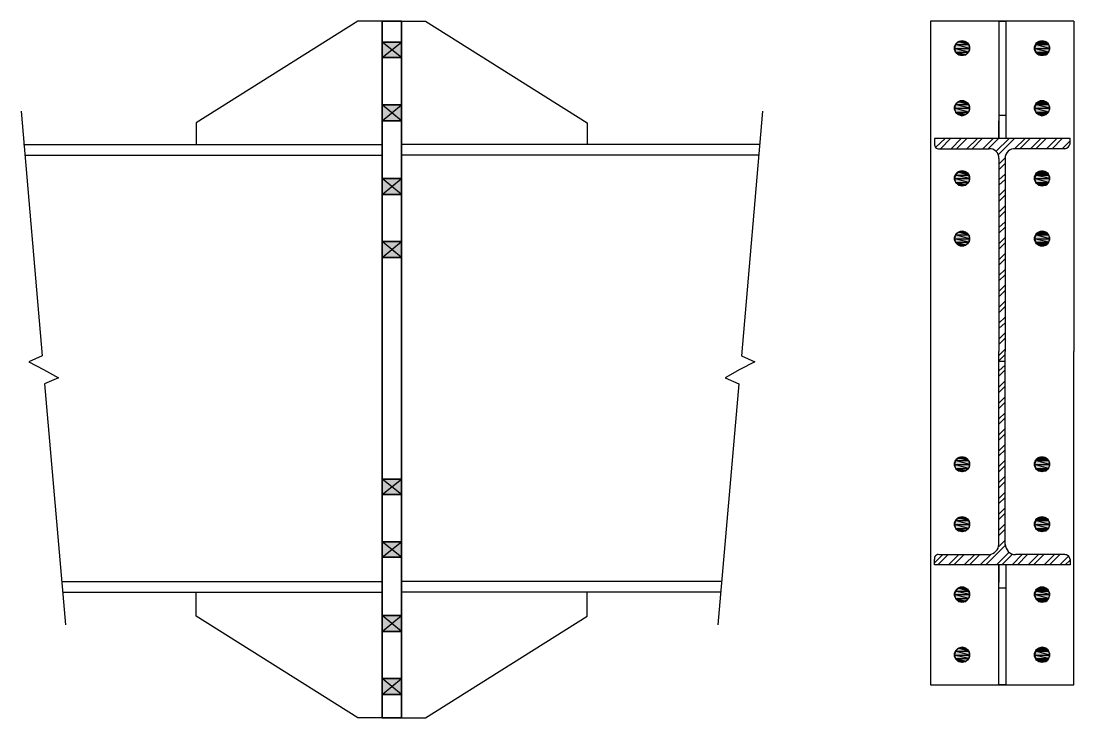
# Model space of a CAD drawing. Header units: millimetres. Extents: x 160 to 329, y 9 to 54.
# Drawn here: x 168.85 to 175.32, y 27.37 to 31.66 of the extents above; entities that cross this region are included whole.
import ezdxf

# ---------------------------------------------------------------- set-up
doc = ezdxf.new("R2010")
doc.units = ezdxf.units.MM
doc.header["$LTSCALE"] = 20

msp = doc.modelspace()

# ---------------------------------------------------------------- linework, layer by layer
for points in [[(171.0677, 31.663), (170.9196, 31.663), (169.9242, 31.0362), (169.9242, 30.9038)], [(171.1874, 31.663), (171.3355, 31.663), (172.3309, 31.0362), (172.3309, 30.9038)], [(174.4428, 31.663), (174.4428, 29.629)], [(175.3248, 31.663), (174.4428, 31.663)], [(174.8628, 31.663), (174.8628, 30.94), (174.8628, 31.048)], [(174.8628, 31.663), (174.9048, 31.663)], [(174.8628, 31.663), (174.9048, 31.663)], [(174.9048, 31.663), (174.9048, 30.94)], [(175.3248, 31.663), (175.3248, 29.629)], [(168.847, 31.1086), (168.9761, 29.6029), (168.8942, 29.5651), (168.9855, 29.5178), (169.0769, 29.4674), (168.9919, 29.4296), (169.121, 27.946)], [(173.4082, 31.1086), (173.279, 29.6029), (173.3609, 29.5651), (173.2696, 29.5178), (173.1782, 29.4674), (173.2633, 29.4296), (173.1341, 27.946)], [(174.8628, 31.084), (174.9048, 31.084)], [(168.8627, 30.9038), (171.0677, 30.9038)], [(173.3924, 30.9038), (171.1874, 30.9038)], [(174.4668, 30.94), (174.4668, 30.94)], [(175.3008, 30.907), (175.3008, 30.94), (174.8838, 30.94), (174.4668, 30.94), (174.4668, 30.907)], [(174.4758, 30.886), (174.5328, 30.94)], [(174.5028, 30.877), (174.5658, 30.94)], [(174.5688, 30.877), (174.6318, 30.94)], [(174.6018, 30.877), (174.6648, 30.94)], [(174.6648, 30.877), (174.7308, 30.94)], [(174.6978, 30.877), (174.7608, 30.94)], [(174.7638, 30.877), (174.8268, 30.94)], [(174.7968, 30.877), (174.8598, 30.94)], [(174.8448, 30.859), (174.9258, 30.94)], [(174.8598, 30.841), (174.9588, 30.94)], [(174.9588, 30.877), (175.0248, 30.94)], [(174.9918, 30.877), (175.0548, 30.94)], [(175.0578, 30.877), (175.1208, 30.94)], [(175.0908, 30.877), (175.1538, 30.94)], [(175.1568, 30.877), (175.2198, 30.94)], [(175.1898, 30.877), (175.2528, 30.94)], [(175.2528, 30.877), (175.3008, 30.925)], [(168.869, 30.8377), (171.0677, 30.8377)], [(173.3861, 30.8377), (171.1874, 30.8377)], [(174.4968, 30.877), (174.8028, 30.877)], [(175.2678, 30.877), (174.9648, 30.877)], [(174.8628, 30.781), (174.9018, 30.82)], [(174.8628, 30.817), (174.8628, 30.076), (174.8628, 29.629)], [(174.8628, 30.748), (174.9018, 30.787)], [(174.9018, 30.817), (174.9018, 30.076), (174.9018, 29.629)], [(174.8628, 30.685), (174.9018, 30.721)], [(174.8628, 30.652), (174.9018, 30.688)], [(174.8628, 30.586), (174.9018, 30.625)], [(174.8628, 30.553), (174.9018, 30.592)], [(174.8628, 30.487), (174.9018, 30.526)], [(174.8628, 30.454), (174.9018, 30.493)], [(174.8628, 30.391), (174.9018, 30.427)], [(174.8628, 30.358), (174.9018, 30.394)], [(174.8628, 30.292), (174.9018, 30.331)], [(174.8628, 30.259), (174.9018, 30.298)], [(174.8628, 30.193), (174.9018, 30.232)], [(174.8628, 30.16), (174.9018, 30.199)], [(174.8628, 30.097), (174.9018, 30.133)], [(174.8628, 30.064), (174.9018, 30.1)], [(174.8628, 29.998), (174.9018, 30.037)], [(174.8628, 29.965), (174.9018, 30.004)], [(174.8628, 29.899), (174.9018, 29.938)], [(174.8628, 29.866), (174.9018, 29.905)], [(174.8628, 29.803), (174.9018, 29.839)], [(174.8628, 29.77), (174.9018, 29.806)], [(174.8628, 29.704), (174.9018, 29.743)], [(174.8628, 29.671), (174.9018, 29.71)], [(174.4428, 29.629), (174.4428, 27.577), (175.3248, 27.577), (175.3248, 29.629)], [(174.8628, 29.605), (174.9018, 29.644)], [(174.8628, 28.441), (174.8628, 29.182), (174.8628, 29.629)], [(174.8628, 29.572), (174.9018, 29.611)], [(174.9018, 28.441), (174.9018, 29.182), (174.9018, 29.629)], [(174.8628, 29.569), (174.9018, 29.569)], [(174.8628, 29.509), (174.9018, 29.545)], [(174.8628, 29.476), (174.9018, 29.515)], [(174.8628, 29.41), (174.9018, 29.449)], [(174.8628, 29.377), (174.9018, 29.416)], [(174.8628, 29.311), (174.9018, 29.35)], [(174.8628, 29.278), (174.9018, 29.317)], [(174.8628, 29.215), (174.9018, 29.251)], [(174.8628, 29.182), (174.9018, 29.221)], [(174.8628, 29.116), (174.9018, 29.155)], [(174.8628, 29.083), (174.9018, 29.122)], [(174.8628, 29.017), (174.9018, 29.056)], [(174.8628, 28.987), (174.9018, 29.023)], [(174.8628, 28.921), (174.9018, 28.96)], [(174.8628, 28.888), (174.9018, 28.927)], [(174.8628, 28.822), (174.9018, 28.861)], [(174.8628, 28.789), (174.9018, 28.828)], [(174.8628, 28.723), (174.9018, 28.762)], [(174.8628, 28.693), (174.9018, 28.729)], [(174.8628, 28.627), (174.9018, 28.666)], [(174.8628, 28.594), (174.9018, 28.633)], [(174.8628, 28.528), (174.9018, 28.567)], [(174.8628, 28.495), (174.9018, 28.534)], [(174.8628, 28.429), (174.9018, 28.468)], [(174.4668, 28.327), (174.5178, 28.378)], [(174.4878, 28.315), (174.5508, 28.378)], [(174.4968, 28.378), (174.8028, 28.378)], [(174.5538, 28.315), (174.6168, 28.378)], [(174.5868, 28.315), (174.6498, 28.378)], [(174.6498, 28.315), (174.7158, 28.378)], [(174.6828, 28.315), (174.7458, 28.378)], [(174.7488, 28.315), (174.8148, 28.381)], [(174.7818, 28.315), (174.9018, 28.435)], [(174.8478, 28.315), (174.9258, 28.393)], [(174.8808, 28.315), (174.9468, 28.381)], [(174.9438, 28.315), (175.0068, 28.378)], [(175.2678, 28.378), (174.9648, 28.378)], [(174.9768, 28.315), (175.0398, 28.378)], [(175.0428, 28.315), (175.1058, 28.378)], [(175.0758, 28.315), (175.1388, 28.378)], [(175.1418, 28.315), (175.2048, 28.378)], [(175.1748, 28.315), (175.2378, 28.378)], [(175.3008, 28.348), (175.3008, 28.315), (174.8838, 28.315), (174.4668, 28.315), (174.4668, 28.348)], [(174.9048, 28.315), (174.9048, 27.577), (174.8628, 27.577), (174.8628, 28.315), (174.8628, 28.207)], [(175.2378, 28.315), (175.2918, 28.369)], [(175.2708, 28.315), (175.3008, 28.345)], [(169.099, 28.2137), (171.0677, 28.2137)], [(173.1562, 28.2137), (171.1874, 28.2137)], [(169.1053, 28.1476), (171.0677, 28.1476)], [(171.0677, 27.3727), (170.9196, 27.3727), (169.9242, 27.9995), (169.9242, 28.1476)], [(173.1499, 28.1476), (171.1874, 28.1476)], [(171.1874, 27.3727), (171.3355, 27.3727), (172.3309, 27.9995), (172.3309, 28.1476)], [(174.8628, 28.174), (174.9048, 28.174)]]:
    msp.add_lwpolyline(points)
for points in [[(171.0677, 31.663), (171.1874, 31.663), (171.1874, 27.3727), (171.0677, 27.3727)], [(171.1874, 31.663), (171.0677, 31.663), (171.0677, 27.3727), (171.1874, 27.3727)], [(171.0677, 31.4393), (171.1874, 31.4393), (171.0677, 31.5338)], [(171.1874, 31.4393), (171.0677, 31.5338), (171.1874, 31.5338)], [(171.1874, 31.4393), (171.1874, 31.5338), (171.0677, 31.5338), (171.0677, 31.4393)], [(171.1874, 31.4393), (171.0677, 31.4393), (171.1874, 31.5338)], [(171.0677, 31.4393), (171.1874, 31.5338), (171.0677, 31.5338)], [(171.0677, 31.4393), (171.0677, 31.5338), (171.1874, 31.5338), (171.1874, 31.4393)], [(174.5898, 31.495), (174.6828, 31.495), (174.5958, 31.519)], [(174.5958, 31.471), (174.6768, 31.471), (174.5898, 31.495)], [(174.6768, 31.471), (174.5898, 31.495), (174.6828, 31.495)], [(174.5958, 31.519), (174.6768, 31.519), (174.6138, 31.534)], [(174.6828, 31.495), (174.5958, 31.519), (174.6768, 31.519)], [(174.6378, 31.54), (174.6138, 31.534), (174.6588, 31.534)], [(174.6768, 31.519), (174.6138, 31.534), (174.6588, 31.534)], [(175.0818, 31.495), (175.1748, 31.495), (175.0908, 31.519)], [(175.0908, 31.471), (175.1688, 31.471), (175.0818, 31.495)], [(175.1688, 31.471), (175.0818, 31.495), (175.1748, 31.495)], [(175.0908, 31.519), (175.1688, 31.519), (175.1058, 31.534)], [(175.1748, 31.495), (175.0908, 31.519), (175.1688, 31.519)], [(175.1298, 31.54), (175.1058, 31.534), (175.1538, 31.534)], [(175.1688, 31.519), (175.1058, 31.534), (175.1538, 31.534)], [(174.5958, 31.471), (174.6138, 31.456), (174.6588, 31.456)], [(174.5958, 31.471), (174.6768, 31.471), (174.6588, 31.456)], [(174.6138, 31.456), (174.6588, 31.456), (174.6378, 31.45)], [(175.0908, 31.471), (175.1058, 31.456), (175.1538, 31.456)], [(175.0908, 31.471), (175.1688, 31.471), (175.1538, 31.456)], [(175.1058, 31.456), (175.1538, 31.456), (175.1298, 31.45)], [(174.5958, 31.15), (174.6768, 31.15), (174.6138, 31.165)], [(174.6378, 31.171), (174.6138, 31.165), (174.6588, 31.165)], [(174.6768, 31.15), (174.6138, 31.165), (174.6588, 31.165)], [(175.0908, 31.15), (175.1688, 31.15), (175.1058, 31.165)], [(175.1298, 31.171), (175.1058, 31.165), (175.1538, 31.165)], [(175.1688, 31.15), (175.1058, 31.165), (175.1538, 31.165)], [(171.0677, 31.0487), (171.1874, 31.0487), (171.0677, 31.1464)], [(171.1874, 31.0487), (171.0677, 31.1464), (171.1874, 31.1464)], [(171.1874, 31.1464), (171.1874, 31.0487), (171.0677, 31.0487), (171.0677, 31.1464)], [(171.1874, 31.0487), (171.0677, 31.0487), (171.1874, 31.1464)], [(171.0677, 31.0487), (171.1874, 31.1464), (171.0677, 31.1464)], [(171.0677, 31.1464), (171.0677, 31.0487), (171.1874, 31.0487), (171.1874, 31.1464)], [(174.5898, 31.126), (174.6828, 31.126), (174.5958, 31.15)], [(174.5958, 31.102), (174.6768, 31.102), (174.5898, 31.126)], [(174.6768, 31.102), (174.5898, 31.126), (174.6828, 31.126)], [(174.6828, 31.126), (174.5958, 31.15), (174.6768, 31.15)], [(174.5958, 31.102), (174.6138, 31.087), (174.6588, 31.087)], [(174.5958, 31.102), (174.6768, 31.102), (174.6588, 31.087)], [(175.0818, 31.126), (175.1748, 31.126), (175.0908, 31.15)], [(175.0908, 31.102), (175.1688, 31.102), (175.0818, 31.126)], [(175.1688, 31.102), (175.0818, 31.126), (175.1748, 31.126)], [(175.1748, 31.126), (175.0908, 31.15), (175.1688, 31.15)], [(175.0908, 31.102), (175.1058, 31.087), (175.1538, 31.087)], [(175.0908, 31.102), (175.1688, 31.102), (175.1538, 31.087)], [(174.6138, 31.087), (174.6588, 31.087), (174.6378, 31.078)], [(175.1058, 31.087), (175.1538, 31.087), (175.1298, 31.078)], [(174.5898, 30.694), (174.6828, 30.694), (174.5958, 30.715)], [(174.5958, 30.715), (174.6768, 30.715), (174.6138, 30.733)], [(174.6828, 30.694), (174.5958, 30.715), (174.6768, 30.715)], [(174.6378, 30.739), (174.6138, 30.733), (174.6588, 30.733)], [(174.6768, 30.715), (174.6138, 30.733), (174.6588, 30.733)], [(175.0818, 30.694), (175.1748, 30.694), (175.0908, 30.715)], [(175.0908, 30.715), (175.1688, 30.715), (175.1058, 30.733)], [(175.1748, 30.694), (175.0908, 30.715), (175.1688, 30.715)], [(175.1298, 30.739), (175.1058, 30.733), (175.1538, 30.733)], [(175.1688, 30.715), (175.1058, 30.733), (175.1538, 30.733)], [(171.0677, 30.5951), (171.1874, 30.5951), (171.0677, 30.6928)], [(171.1874, 30.5951), (171.0677, 30.6928), (171.1874, 30.6928)], [(171.1874, 30.5951), (171.1874, 30.6928), (171.0677, 30.6928), (171.0677, 30.5951)], [(171.1874, 30.5951), (171.0677, 30.5951), (171.1874, 30.6928)], [(171.0677, 30.5951), (171.1874, 30.6928), (171.0677, 30.6928)], [(171.0677, 30.5951), (171.0677, 30.6928), (171.1874, 30.6928), (171.1874, 30.5951)], [(174.5958, 30.67), (174.6768, 30.67), (174.5898, 30.694)], [(174.6768, 30.67), (174.5898, 30.694), (174.6828, 30.694)], [(174.5958, 30.67), (174.6138, 30.652), (174.6588, 30.652)], [(174.5958, 30.67), (174.6768, 30.67), (174.6588, 30.652)], [(174.6138, 30.652), (174.6588, 30.652), (174.6378, 30.646)], [(175.0908, 30.67), (175.1688, 30.67), (175.0818, 30.694)], [(175.1688, 30.67), (175.0818, 30.694), (175.1748, 30.694)], [(175.0908, 30.67), (175.1058, 30.652), (175.1538, 30.652)], [(175.0908, 30.67), (175.1688, 30.67), (175.1538, 30.652)], [(175.1058, 30.652), (175.1538, 30.652), (175.1298, 30.646)], [(174.5898, 30.322), (174.6828, 30.322), (174.5958, 30.346)], [(174.5958, 30.301), (174.6768, 30.301), (174.5898, 30.322)], [(174.6768, 30.301), (174.5898, 30.322), (174.6828, 30.322)], [(174.5958, 30.346), (174.6768, 30.346), (174.6138, 30.364)], [(174.6828, 30.322), (174.5958, 30.346), (174.6768, 30.346)], [(174.6378, 30.37), (174.6138, 30.364), (174.6588, 30.364)], [(174.6768, 30.346), (174.6138, 30.364), (174.6588, 30.364)], [(175.0818, 30.322), (175.1748, 30.322), (175.0908, 30.346)], [(175.0908, 30.301), (175.1688, 30.301), (175.0818, 30.322)], [(175.1688, 30.301), (175.0818, 30.322), (175.1748, 30.322)], [(175.0908, 30.346), (175.1688, 30.346), (175.1058, 30.364)], [(175.1748, 30.322), (175.0908, 30.346), (175.1688, 30.346)], [(175.1298, 30.37), (175.1058, 30.364), (175.1538, 30.364)], [(175.1688, 30.346), (175.1058, 30.364), (175.1538, 30.364)], [(171.0677, 30.2077), (171.1874, 30.2077), (171.0677, 30.3053)], [(171.1874, 30.2077), (171.0677, 30.3053), (171.1874, 30.3053)], [(171.1874, 30.3053), (171.1874, 30.2077), (171.0677, 30.2077), (171.0677, 30.3053)], [(171.1874, 30.2077), (171.0677, 30.2077), (171.1874, 30.3053)], [(171.0677, 30.2077), (171.1874, 30.3053), (171.0677, 30.3053)], [(171.0677, 30.3053), (171.0677, 30.2077), (171.1874, 30.2077), (171.1874, 30.3053)], [(174.5958, 30.301), (174.6138, 30.283), (174.6588, 30.283)], [(174.5958, 30.301), (174.6768, 30.301), (174.6588, 30.283)], [(174.6138, 30.283), (174.6588, 30.283), (174.6378, 30.277)], [(175.0908, 30.301), (175.1058, 30.283), (175.1538, 30.283)], [(175.0908, 30.301), (175.1688, 30.301), (175.1538, 30.283)], [(175.1058, 30.283), (175.1538, 30.283), (175.1298, 30.277)], [(174.5898, 28.933), (174.6828, 28.933), (174.5958, 28.957)], [(174.5958, 28.957), (174.6768, 28.957), (174.6138, 28.972)], [(174.6828, 28.933), (174.5958, 28.957), (174.6768, 28.957)], [(174.6378, 28.978), (174.6138, 28.972), (174.6588, 28.972)], [(174.6768, 28.957), (174.6138, 28.972), (174.6588, 28.972)], [(175.0818, 28.933), (175.1748, 28.933), (175.0908, 28.957)], [(175.0908, 28.957), (175.1688, 28.957), (175.1058, 28.972)], [(175.1748, 28.933), (175.0908, 28.957), (175.1688, 28.957)], [(175.1298, 28.978), (175.1058, 28.972), (175.1538, 28.972)], [(175.1688, 28.957), (175.1058, 28.972), (175.1538, 28.972)], [(174.5958, 28.909), (174.6768, 28.909), (174.5898, 28.933)], [(174.6768, 28.909), (174.5898, 28.933), (174.6828, 28.933)], [(174.5958, 28.909), (174.6138, 28.894), (174.6588, 28.894)], [(174.5958, 28.909), (174.6768, 28.909), (174.6588, 28.894)], [(174.6138, 28.894), (174.6588, 28.894), (174.6378, 28.888)], [(175.0908, 28.909), (175.1688, 28.909), (175.0818, 28.933)], [(175.1688, 28.909), (175.0818, 28.933), (175.1748, 28.933)], [(175.0908, 28.909), (175.1058, 28.894), (175.1538, 28.894)], [(175.0908, 28.909), (175.1688, 28.909), (175.1538, 28.894)], [(175.1058, 28.894), (175.1538, 28.894), (175.1298, 28.888)], [(171.0677, 28.7492), (171.1874, 28.7492), (171.0677, 28.8437)], [(171.1874, 28.7492), (171.0677, 28.8437), (171.1874, 28.8437)], [(171.1874, 28.7492), (171.1874, 28.8437), (171.0677, 28.8437), (171.0677, 28.7492)], [(171.1874, 28.7492), (171.0677, 28.7492), (171.1874, 28.8437)], [(171.0677, 28.7492), (171.1874, 28.8437), (171.0677, 28.8437)], [(171.0677, 28.7492), (171.0677, 28.8437), (171.1874, 28.8437), (171.1874, 28.7492)], [(174.5898, 28.564), (174.6828, 28.564), (174.5958, 28.588)], [(174.5958, 28.588), (174.6768, 28.588), (174.6138, 28.6029)], [(174.6828, 28.564), (174.5958, 28.588), (174.6768, 28.588)], [(174.6378, 28.609), (174.6138, 28.6029), (174.6588, 28.6029)], [(174.6768, 28.588), (174.6138, 28.6029), (174.6588, 28.6029)], [(175.0818, 28.564), (175.1748, 28.564), (175.0908, 28.588)], [(175.0908, 28.588), (175.1688, 28.588), (175.1058, 28.6029)], [(175.1748, 28.564), (175.0908, 28.588), (175.1688, 28.588)], [(175.1298, 28.609), (175.1058, 28.6029), (175.1538, 28.6029)], [(175.1688, 28.588), (175.1058, 28.6029), (175.1538, 28.6029)], [(174.5958, 28.54), (174.6768, 28.54), (174.5898, 28.564)], [(174.6768, 28.54), (174.5898, 28.564), (174.6828, 28.564)], [(174.5958, 28.54), (174.6138, 28.525), (174.6588, 28.525)], [(174.5958, 28.54), (174.6768, 28.54), (174.6588, 28.525)], [(174.6138, 28.525), (174.6588, 28.525), (174.6378, 28.519)], [(175.0908, 28.54), (175.1688, 28.54), (175.0818, 28.564)], [(175.1688, 28.54), (175.0818, 28.564), (175.1748, 28.564)], [(175.0908, 28.54), (175.1058, 28.525), (175.1538, 28.525)], [(175.0908, 28.54), (175.1688, 28.54), (175.1538, 28.525)], [(175.1058, 28.525), (175.1538, 28.525), (175.1298, 28.519)], [(171.0677, 28.3618), (171.1874, 28.3618), (171.0677, 28.4563)], [(171.1874, 28.3618), (171.0677, 28.4563), (171.1874, 28.4563)], [(171.1874, 28.4563), (171.1874, 28.3618), (171.0677, 28.3618), (171.0677, 28.4563)], [(171.1874, 28.3618), (171.0677, 28.3618), (171.1874, 28.4563)], [(171.0677, 28.3618), (171.1874, 28.4563), (171.0677, 28.4563)], [(171.0677, 28.4563), (171.0677, 28.3618), (171.1874, 28.3618), (171.1874, 28.4563)], [(174.5898, 28.132), (174.6828, 28.132), (174.5958, 28.1529)], [(174.5958, 28.108), (174.6768, 28.108), (174.5898, 28.132)], [(174.6768, 28.108), (174.5898, 28.132), (174.6828, 28.132)], [(174.5958, 28.153), (174.6768, 28.153), (174.6138, 28.171)], [(174.6828, 28.132), (174.5958, 28.1529), (174.6768, 28.1529)], [(174.6378, 28.177), (174.6138, 28.171), (174.6588, 28.171)], [(174.6768, 28.153), (174.6138, 28.171), (174.6588, 28.171)], [(175.0818, 28.132), (175.1748, 28.132), (175.0908, 28.1529)], [(175.0908, 28.108), (175.1688, 28.108), (175.0818, 28.132)], [(175.1688, 28.108), (175.0818, 28.132), (175.1748, 28.132)], [(175.0908, 28.153), (175.1688, 28.153), (175.1058, 28.171)], [(175.1748, 28.132), (175.0908, 28.1529), (175.1688, 28.1529)], [(175.1298, 28.177), (175.1058, 28.171), (175.1538, 28.171)], [(175.1688, 28.153), (175.1058, 28.171), (175.1538, 28.171)], [(174.5958, 28.108), (174.6138, 28.09), (174.6588, 28.09)], [(174.5958, 28.108), (174.6768, 28.108), (174.6588, 28.09)], [(174.6138, 28.09), (174.6588, 28.09), (174.6378, 28.084)], [(175.0908, 28.108), (175.1058, 28.09), (175.1538, 28.09)], [(175.0908, 28.108), (175.1688, 28.108), (175.1538, 28.09)], [(175.1058, 28.09), (175.1538, 28.09), (175.1298, 28.084)], [(171.0677, 27.905), (171.1874, 27.905), (171.0677, 28.0027)], [(171.1874, 27.905), (171.0677, 28.0027), (171.1874, 28.0027)], [(171.1874, 27.905), (171.1874, 28.0027), (171.0677, 28.0027), (171.0677, 27.905)], [(171.1874, 27.905), (171.0677, 27.905), (171.1874, 28.0027)], [(171.0677, 27.905), (171.1874, 28.0027), (171.0677, 28.0027)], [(171.0677, 27.905), (171.0677, 28.0027), (171.1874, 28.0027), (171.1874, 27.905)], [(174.5958, 27.784), (174.6768, 27.784), (174.6138, 27.802)], [(174.6378, 27.808), (174.6138, 27.802), (174.6588, 27.802)], [(174.6768, 27.784), (174.6138, 27.802), (174.6588, 27.802)], [(175.0908, 27.784), (175.1688, 27.784), (175.1058, 27.802)], [(175.1298, 27.808), (175.1058, 27.802), (175.1538, 27.802)], [(175.1688, 27.784), (175.1058, 27.802), (175.1538, 27.802)], [(174.5898, 27.76), (174.6828, 27.76), (174.5958, 27.784)], [(174.5958, 27.739), (174.6768, 27.739), (174.5898, 27.76)], [(174.6768, 27.739), (174.5898, 27.76), (174.6828, 27.76)], [(174.6828, 27.76), (174.5958, 27.784), (174.6768, 27.784)], [(174.5958, 27.739), (174.6138, 27.721), (174.6588, 27.721)], [(174.5958, 27.739), (174.6768, 27.739), (174.6588, 27.721)], [(175.0818, 27.76), (175.1748, 27.76), (175.0908, 27.784)], [(175.0908, 27.739), (175.1688, 27.739), (175.0818, 27.76)], [(175.1688, 27.739), (175.0818, 27.76), (175.1748, 27.76)], [(175.1748, 27.76), (175.0908, 27.784), (175.1688, 27.784)], [(175.0908, 27.739), (175.1058, 27.721), (175.1538, 27.721)], [(175.0908, 27.739), (175.1688, 27.739), (175.1538, 27.721)], [(174.6138, 27.721), (174.6588, 27.721), (174.6378, 27.715)], [(175.1058, 27.721), (175.1538, 27.721), (175.1298, 27.715)], [(171.0677, 27.5176), (171.1874, 27.5176), (171.0677, 27.6152)], [(171.1874, 27.5176), (171.0677, 27.6152), (171.1874, 27.6152)], [(171.1874, 27.6152), (171.1874, 27.5176), (171.0677, 27.5176), (171.0677, 27.6152)], [(171.1874, 27.5176), (171.0677, 27.5176), (171.1874, 27.6152)], [(171.0677, 27.5176), (171.1874, 27.6152), (171.0677, 27.6152)], [(171.0677, 27.6152), (171.0677, 27.5176), (171.1874, 27.5176), (171.1874, 27.6152)]]:
    msp.add_lwpolyline(points, close=True)
for centre in [(174.6363, 31.4965), (175.1283, 31.4965), (174.6363, 31.1275), (175.1283, 31.1275), (174.6363, 30.6955), (175.1283, 30.6955), (174.6363, 30.3235), (175.1283, 30.3235), (174.6363, 28.9345), (175.1283, 28.9345), (174.6363, 28.5654), (175.1283, 28.5655), (174.6363, 28.1335), (175.1283, 28.1335), (174.6363, 27.7615), (175.1283, 27.7615)]:
    msp.add_circle(centre, 0.0465)
for centre, radius, start, end in [((174.4933, 30.9036), 0.0267, 172.71978, 274.39836), ((175.2636, 30.9148), 0.038, 273.97351, 348.04466), ((174.8062, 30.8204), 0.0567, 356.50744, 93.49256), ((174.9587, 30.8203), 0.057, 83.88674, 183.3189), ((174.7955, 28.4448), 0.0673, 276.19177, 357.97475), ((174.9686, 28.4447), 0.0668, 181.9151, 266.73683), ((174.4902, 28.3545), 0.0243, 74.34416, 195.60276), ((175.2697, 28.347), 0.0311, 1.89578, 93.56165)]:
    msp.add_arc(centre, radius, start, end)
at = {"transparency": 33554559}
for points in [[(171.0677, 31.4393), (171.1874, 31.4393), (171.0677, 31.5338)], [(171.1874, 31.4393), (171.0677, 31.5338), (171.1874, 31.5338)], [(171.1874, 31.4393), (171.0677, 31.4393), (171.1874, 31.5338)], [(171.0677, 31.4393), (171.1874, 31.5338), (171.0677, 31.5338)], [(174.5898, 31.495), (174.6828, 31.495), (174.5958, 31.519)], [(174.5958, 31.471), (174.6768, 31.471), (174.5898, 31.495)], [(174.6768, 31.471), (174.5898, 31.495), (174.6828, 31.495)], [(174.5958, 31.519), (174.6768, 31.519), (174.6138, 31.534)], [(174.6828, 31.495), (174.5958, 31.519), (174.6768, 31.519)], [(174.6378, 31.54), (174.6138, 31.534), (174.6588, 31.534)], [(174.6768, 31.519), (174.6138, 31.534), (174.6588, 31.534)], [(175.0818, 31.495), (175.1748, 31.495), (175.0908, 31.519)], [(175.0908, 31.471), (175.1688, 31.471), (175.0818, 31.495)], [(175.1688, 31.471), (175.0818, 31.495), (175.1748, 31.495)], [(175.0908, 31.519), (175.1688, 31.519), (175.1058, 31.534)], [(175.1748, 31.495), (175.0908, 31.519), (175.1688, 31.519)], [(175.1298, 31.54), (175.1058, 31.534), (175.1538, 31.534)], [(175.1688, 31.519), (175.1058, 31.534), (175.1538, 31.534)], [(174.5958, 31.471), (174.6138, 31.456), (174.6588, 31.456)], [(174.5958, 31.471), (174.6768, 31.471), (174.6588, 31.456)], [(174.6138, 31.456), (174.6588, 31.456), (174.6378, 31.45)], [(175.0908, 31.471), (175.1058, 31.456), (175.1538, 31.456)], [(175.0908, 31.471), (175.1688, 31.471), (175.1538, 31.456)], [(175.1058, 31.456), (175.1538, 31.456), (175.1298, 31.45)], [(174.5958, 31.15), (174.6768, 31.15), (174.6138, 31.165)], [(174.6378, 31.171), (174.6138, 31.165), (174.6588, 31.165)], [(174.6768, 31.15), (174.6138, 31.165), (174.6588, 31.165)], [(175.0908, 31.15), (175.1688, 31.15), (175.1058, 31.165)], [(175.1298, 31.171), (175.1058, 31.165), (175.1538, 31.165)], [(175.1688, 31.15), (175.1058, 31.165), (175.1538, 31.165)], [(171.0677, 31.0487), (171.1874, 31.0487), (171.0677, 31.1464)], [(171.1874, 31.0487), (171.0677, 31.1464), (171.1874, 31.1464)], [(171.1874, 31.0487), (171.0677, 31.0487), (171.1874, 31.1464)], [(171.0677, 31.0487), (171.1874, 31.1464), (171.0677, 31.1464)], [(174.5898, 31.126), (174.6828, 31.126), (174.5958, 31.15)], [(174.5958, 31.102), (174.6768, 31.102), (174.5898, 31.126)], [(174.6768, 31.102), (174.5898, 31.126), (174.6828, 31.126)], [(174.6828, 31.126), (174.5958, 31.15), (174.6768, 31.15)], [(174.5958, 31.102), (174.6138, 31.087), (174.6588, 31.087)], [(174.5958, 31.102), (174.6768, 31.102), (174.6588, 31.087)], [(175.0818, 31.126), (175.1748, 31.126), (175.0908, 31.15)], [(175.0908, 31.102), (175.1688, 31.102), (175.0818, 31.126)], [(175.1688, 31.102), (175.0818, 31.126), (175.1748, 31.126)], [(175.1748, 31.126), (175.0908, 31.15), (175.1688, 31.15)], [(175.0908, 31.102), (175.1058, 31.087), (175.1538, 31.087)], [(175.0908, 31.102), (175.1688, 31.102), (175.1538, 31.087)], [(174.6138, 31.087), (174.6588, 31.087), (174.6378, 31.078)], [(175.1058, 31.087), (175.1538, 31.087), (175.1298, 31.078)], [(174.5898, 30.694), (174.6828, 30.694), (174.5958, 30.715)], [(174.5958, 30.715), (174.6768, 30.715), (174.6138, 30.733)], [(174.6828, 30.694), (174.5958, 30.715), (174.6768, 30.715)], [(174.6378, 30.739), (174.6138, 30.733), (174.6588, 30.733)], [(174.6768, 30.715), (174.6138, 30.733), (174.6588, 30.733)], [(175.0818, 30.694), (175.1748, 30.694), (175.0908, 30.715)], [(175.0908, 30.715), (175.1688, 30.715), (175.1058, 30.733)], [(175.1748, 30.694), (175.0908, 30.715), (175.1688, 30.715)], [(175.1298, 30.739), (175.1058, 30.733), (175.1538, 30.733)], [(175.1688, 30.715), (175.1058, 30.733), (175.1538, 30.733)], [(171.0677, 30.5951), (171.1874, 30.5951), (171.0677, 30.6928)], [(171.1874, 30.5951), (171.0677, 30.6928), (171.1874, 30.6928)], [(171.1874, 30.5951), (171.0677, 30.5951), (171.1874, 30.6928)], [(171.0677, 30.5951), (171.1874, 30.6928), (171.0677, 30.6928)], [(174.5958, 30.67), (174.6768, 30.67), (174.5898, 30.694)], [(174.6768, 30.67), (174.5898, 30.694), (174.6828, 30.694)], [(174.5958, 30.67), (174.6138, 30.652), (174.6588, 30.652)], [(174.5958, 30.67), (174.6768, 30.67), (174.6588, 30.652)], [(174.6138, 30.652), (174.6588, 30.652), (174.6378, 30.646)], [(175.0908, 30.67), (175.1688, 30.67), (175.0818, 30.694)], [(175.1688, 30.67), (175.0818, 30.694), (175.1748, 30.694)], [(175.0908, 30.67), (175.1058, 30.652), (175.1538, 30.652)], [(175.0908, 30.67), (175.1688, 30.67), (175.1538, 30.652)], [(175.1058, 30.652), (175.1538, 30.652), (175.1298, 30.646)], [(174.5898, 30.322), (174.6828, 30.322), (174.5958, 30.346)], [(174.5958, 30.301), (174.6768, 30.301), (174.5898, 30.322)], [(174.6768, 30.301), (174.5898, 30.322), (174.6828, 30.322)], [(174.5958, 30.346), (174.6768, 30.346), (174.6138, 30.364)], [(174.6828, 30.322), (174.5958, 30.346), (174.6768, 30.346)], [(174.6378, 30.37), (174.6138, 30.364), (174.6588, 30.364)], [(174.6768, 30.346), (174.6138, 30.364), (174.6588, 30.364)], [(175.0818, 30.322), (175.1748, 30.322), (175.0908, 30.346)], [(175.0908, 30.301), (175.1688, 30.301), (175.0818, 30.322)], [(175.1688, 30.301), (175.0818, 30.322), (175.1748, 30.322)], [(175.0908, 30.346), (175.1688, 30.346), (175.1058, 30.364)], [(175.1748, 30.322), (175.0908, 30.346), (175.1688, 30.346)], [(175.1298, 30.37), (175.1058, 30.364), (175.1538, 30.364)], [(175.1688, 30.346), (175.1058, 30.364), (175.1538, 30.364)], [(171.0677, 30.2077), (171.1874, 30.2077), (171.0677, 30.3053)], [(171.1874, 30.2077), (171.0677, 30.3053), (171.1874, 30.3053)], [(171.1874, 30.2077), (171.0677, 30.2077), (171.1874, 30.3053)], [(171.0677, 30.2077), (171.1874, 30.3053), (171.0677, 30.3053)], [(174.5958, 30.301), (174.6138, 30.283), (174.6588, 30.283)], [(174.5958, 30.301), (174.6768, 30.301), (174.6588, 30.283)], [(174.6138, 30.283), (174.6588, 30.283), (174.6378, 30.277)], [(175.0908, 30.301), (175.1058, 30.283), (175.1538, 30.283)], [(175.0908, 30.301), (175.1688, 30.301), (175.1538, 30.283)], [(175.1058, 30.283), (175.1538, 30.283), (175.1298, 30.277)], [(174.5898, 28.933), (174.6828, 28.933), (174.5958, 28.957)], [(174.5958, 28.957), (174.6768, 28.957), (174.6138, 28.972)], [(174.6828, 28.933), (174.5958, 28.957), (174.6768, 28.957)], [(174.6378, 28.978), (174.6138, 28.972), (174.6588, 28.972)], [(174.6768, 28.957), (174.6138, 28.972), (174.6588, 28.972)], [(175.0818, 28.933), (175.1748, 28.933), (175.0908, 28.957)], [(175.0908, 28.957), (175.1688, 28.957), (175.1058, 28.972)], [(175.1748, 28.933), (175.0908, 28.957), (175.1688, 28.957)], [(175.1298, 28.978), (175.1058, 28.972), (175.1538, 28.972)], [(175.1688, 28.957), (175.1058, 28.972), (175.1538, 28.972)], [(174.5958, 28.909), (174.6768, 28.909), (174.5898, 28.933)], [(174.6768, 28.909), (174.5898, 28.933), (174.6828, 28.933)], [(174.5958, 28.909), (174.6138, 28.894), (174.6588, 28.894)], [(174.5958, 28.909), (174.6768, 28.909), (174.6588, 28.894)], [(174.6138, 28.894), (174.6588, 28.894), (174.6378, 28.888)], [(175.0908, 28.909), (175.1688, 28.909), (175.0818, 28.933)], [(175.1688, 28.909), (175.0818, 28.933), (175.1748, 28.933)], [(175.0908, 28.909), (175.1058, 28.894), (175.1538, 28.894)], [(175.0908, 28.909), (175.1688, 28.909), (175.1538, 28.894)], [(175.1058, 28.894), (175.1538, 28.894), (175.1298, 28.888)], [(171.0677, 28.7492), (171.1874, 28.7492), (171.0677, 28.8437)], [(171.1874, 28.7492), (171.0677, 28.8437), (171.1874, 28.8437)], [(171.1874, 28.7492), (171.0677, 28.7492), (171.1874, 28.8437)], [(171.0677, 28.7492), (171.1874, 28.8437), (171.0677, 28.8437)], [(174.5898, 28.564), (174.6828, 28.564), (174.5958, 28.588)], [(174.5958, 28.588), (174.6768, 28.588), (174.6138, 28.6029)], [(174.6828, 28.564), (174.5958, 28.588), (174.6768, 28.588)], [(174.6378, 28.609), (174.6138, 28.6029), (174.6588, 28.6029)], [(174.6768, 28.588), (174.6138, 28.6029), (174.6588, 28.6029)], [(175.0818, 28.564), (175.1748, 28.564), (175.0908, 28.588)], [(175.0908, 28.588), (175.1688, 28.588), (175.1058, 28.6029)], [(175.1748, 28.564), (175.0908, 28.588), (175.1688, 28.588)], [(175.1298, 28.609), (175.1058, 28.6029), (175.1538, 28.6029)], [(175.1688, 28.588), (175.1058, 28.6029), (175.1538, 28.6029)], [(174.5958, 28.54), (174.6768, 28.54), (174.5898, 28.564)], [(174.6768, 28.54), (174.5898, 28.564), (174.6828, 28.564)], [(174.5958, 28.54), (174.6138, 28.525), (174.6588, 28.525)], [(174.5958, 28.54), (174.6768, 28.54), (174.6588, 28.525)], [(174.6138, 28.525), (174.6588, 28.525), (174.6378, 28.519)], [(175.0908, 28.54), (175.1688, 28.54), (175.0818, 28.564)], [(175.1688, 28.54), (175.0818, 28.564), (175.1748, 28.564)], [(175.0908, 28.54), (175.1058, 28.525), (175.1538, 28.525)], [(175.0908, 28.54), (175.1688, 28.54), (175.1538, 28.525)], [(175.1058, 28.525), (175.1538, 28.525), (175.1298, 28.519)], [(171.0677, 28.3618), (171.1874, 28.3618), (171.0677, 28.4563)], [(171.1874, 28.3618), (171.0677, 28.4563), (171.1874, 28.4563)], [(171.1874, 28.3618), (171.0677, 28.3618), (171.1874, 28.4563)], [(171.0677, 28.3618), (171.1874, 28.4563), (171.0677, 28.4563)], [(174.5898, 28.132), (174.6828, 28.132), (174.5958, 28.1529)], [(174.5958, 28.108), (174.6768, 28.108), (174.5898, 28.132)], [(174.6768, 28.108), (174.5898, 28.132), (174.6828, 28.132)], [(174.5958, 28.153), (174.6768, 28.153), (174.6138, 28.171)], [(174.6828, 28.132), (174.5958, 28.1529), (174.6768, 28.1529)], [(174.6378, 28.177), (174.6138, 28.171), (174.6588, 28.171)], [(174.6768, 28.153), (174.6138, 28.171), (174.6588, 28.171)], [(175.0818, 28.132), (175.1748, 28.132), (175.0908, 28.1529)], [(175.0908, 28.108), (175.1688, 28.108), (175.0818, 28.132)], [(175.1688, 28.108), (175.0818, 28.132), (175.1748, 28.132)], [(175.0908, 28.153), (175.1688, 28.153), (175.1058, 28.171)], [(175.1748, 28.132), (175.0908, 28.1529), (175.1688, 28.1529)], [(175.1298, 28.177), (175.1058, 28.171), (175.1538, 28.171)], [(175.1688, 28.153), (175.1058, 28.171), (175.1538, 28.171)], [(174.5958, 28.108), (174.6138, 28.09), (174.6588, 28.09)], [(174.5958, 28.108), (174.6768, 28.108), (174.6588, 28.09)], [(174.6138, 28.09), (174.6588, 28.09), (174.6378, 28.084)], [(175.0908, 28.108), (175.1058, 28.09), (175.1538, 28.09)], [(175.0908, 28.108), (175.1688, 28.108), (175.1538, 28.09)], [(175.1058, 28.09), (175.1538, 28.09), (175.1298, 28.084)], [(171.0677, 27.905), (171.1874, 27.905), (171.0677, 28.0027)], [(171.1874, 27.905), (171.0677, 28.0027), (171.1874, 28.0027)], [(171.1874, 27.905), (171.0677, 27.905), (171.1874, 28.0027)], [(171.0677, 27.905), (171.1874, 28.0027), (171.0677, 28.0027)], [(174.5958, 27.784), (174.6768, 27.784), (174.6138, 27.802)], [(174.6378, 27.808), (174.6138, 27.802), (174.6588, 27.802)], [(174.6768, 27.784), (174.6138, 27.802), (174.6588, 27.802)], [(175.0908, 27.784), (175.1688, 27.784), (175.1058, 27.802)], [(175.1298, 27.808), (175.1058, 27.802), (175.1538, 27.802)], [(175.1688, 27.784), (175.1058, 27.802), (175.1538, 27.802)], [(174.5898, 27.76), (174.6828, 27.76), (174.5958, 27.784)], [(174.5958, 27.739), (174.6768, 27.739), (174.5898, 27.76)], [(174.6768, 27.739), (174.5898, 27.76), (174.6828, 27.76)], [(174.6828, 27.76), (174.5958, 27.784), (174.6768, 27.784)], [(174.5958, 27.739), (174.6138, 27.721), (174.6588, 27.721)], [(174.5958, 27.739), (174.6768, 27.739), (174.6588, 27.721)], [(175.0818, 27.76), (175.1748, 27.76), (175.0908, 27.784)], [(175.0908, 27.739), (175.1688, 27.739), (175.0818, 27.76)], [(175.1688, 27.739), (175.0818, 27.76), (175.1748, 27.76)], [(175.1748, 27.76), (175.0908, 27.784), (175.1688, 27.784)], [(175.0908, 27.739), (175.1058, 27.721), (175.1538, 27.721)], [(175.0908, 27.739), (175.1688, 27.739), (175.1538, 27.721)], [(174.6138, 27.721), (174.6588, 27.721), (174.6378, 27.715)], [(175.1058, 27.721), (175.1538, 27.721), (175.1298, 27.715)], [(171.0677, 27.5176), (171.1874, 27.5176), (171.0677, 27.6152)], [(171.1874, 27.5176), (171.0677, 27.6152), (171.1874, 27.6152)], [(171.1874, 27.5176), (171.0677, 27.5176), (171.1874, 27.6152)], [(171.0677, 27.5176), (171.1874, 27.6152), (171.0677, 27.6152)]]:
    msp.add_solid(points, dxfattribs=at)

doc.saveas('drawing.dxf')
